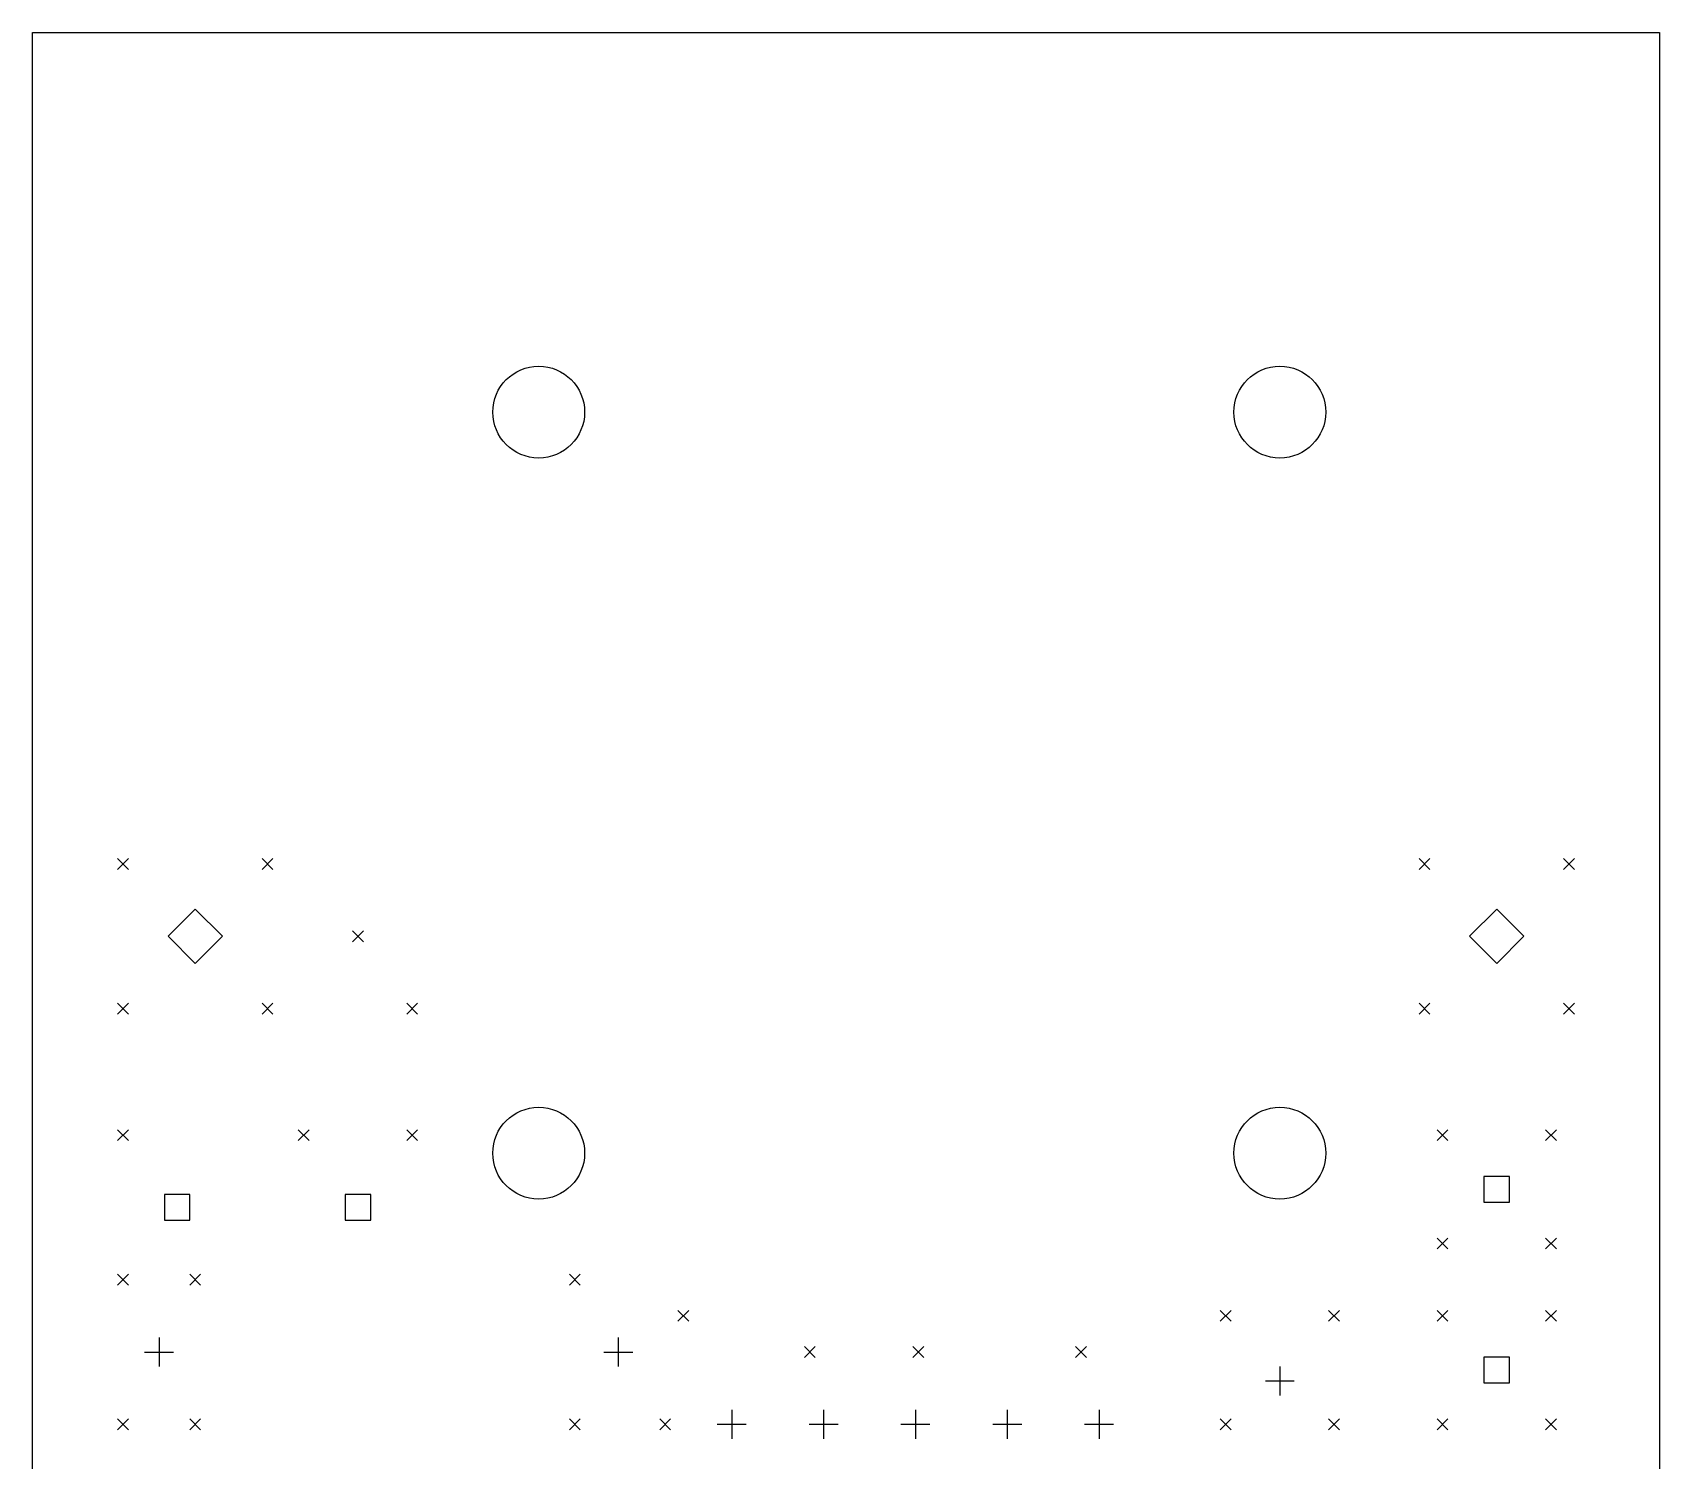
# Model space of a CAD drawing. Extents: x -1.5 to 50.2, y -78.7 to 0.
# Drawn here: x 0 to 45, y -39.5 to 0 of the extents above; entities that cross this region are included whole.
import ezdxf

# ---------------------------------------------------------------- set-up
doc = ezdxf.new("R2010")
doc.units = 0
doc.layers.add('BLACK', color=7, linetype='CONTINUOUS')

msp = doc.modelspace()

# ---------------------------------------------------------------- linework, layer by layer
at = {"layer": 'BLACK', "linetype": 'CONTINUOUS'}
for p, q in [((0, 0), (45, 0)), ((0, -60), (0, 0)), ((45, 0), (45, -60)), ((2.35, -22.85), (2.65, -23.15)), ((2.65, -22.85), (2.35, -23.15)), ((6.35, -22.85), (6.65, -23.15)), ((6.65, -22.85), (6.35, -23.15)), ((38.35, -22.85), (38.65, -23.15)), ((38.65, -22.85), (38.35, -23.15)), ((42.35, -22.85), (42.65, -23.15)), ((42.65, -22.85), (42.35, -23.15)), ((4.5, -24.25), (3.75, -25)), ((5.25, -25), (4.5, -24.25)), ((40.5, -24.25), (39.75, -25)), ((41.25, -25), (40.5, -24.25)), ((3.75, -25), (4.5, -25.75)), ((4.5, -25.75), (5.25, -25)), ((8.85, -24.85), (9.15, -25.15)), ((9.15, -24.85), (8.85, -25.15)), ((39.75, -25), (40.5, -25.75)), ((40.5, -25.75), (41.25, -25)), ((2.35, -26.85), (2.65, -27.15)), ((2.65, -26.85), (2.35, -27.15)), ((6.35, -26.85), (6.65, -27.15)), ((6.65, -26.85), (6.35, -27.15)), ((10.35, -26.85), (10.65, -27.15)), ((10.65, -26.85), (10.35, -27.15)), ((38.35, -26.85), (38.65, -27.15)), ((38.65, -26.85), (38.35, -27.15)), ((42.35, -26.85), (42.65, -27.15)), ((42.65, -26.85), (42.35, -27.15)), ((2.35, -30.35), (2.65, -30.65)), ((2.65, -30.35), (2.35, -30.65)), ((7.35, -30.35), (7.65, -30.65)), ((7.65, -30.35), (7.35, -30.65)), ((10.35, -30.35), (10.65, -30.65)), ((10.65, -30.35), (10.35, -30.65)), ((38.85, -30.35), (39.15, -30.65)), ((39.15, -30.35), (38.85, -30.65)), ((41.85, -30.35), (42.15, -30.65)), ((42.15, -30.35), (41.85, -30.65)), ((40.853557, -31.646443), (40.146443, -31.646443)), ((40.146443, -31.646443), (40.146443, -32.353557)), ((40.853557, -32.353557), (40.853557, -31.646443)), ((4.353557, -32.146443), (3.646443, -32.146443)), ((3.646443, -32.146443), (3.646443, -32.853557)), ((4.353557, -32.853557), (4.353557, -32.146443)), ((9.353557, -32.146443), (8.646443, -32.146443)), ((8.646443, -32.146443), (8.646443, -32.853557)), ((9.353557, -32.853557), (9.353557, -32.146443)), ((40.146443, -32.353557), (40.853557, -32.353557)), ((3.646443, -32.853557), (4.353557, -32.853557)), ((8.646443, -32.853557), (9.353557, -32.853557)), ((38.85, -33.35), (39.15, -33.65)), ((39.15, -33.35), (38.85, -33.65)), ((41.85, -33.35), (42.15, -33.65)), ((42.15, -33.35), (41.85, -33.65)), ((2.35, -34.35), (2.65, -34.65)), ((2.65, -34.35), (2.35, -34.65)), ((4.35, -34.35), (4.65, -34.65)), ((4.65, -34.35), (4.35, -34.65)), ((14.85, -34.35), (15.15, -34.65)), ((15.15, -34.35), (14.85, -34.65)), ((17.85, -35.35), (18.15, -35.65)), ((18.15, -35.35), (17.85, -35.65)), ((32.85, -35.35), (33.15, -35.65)), ((33.15, -35.35), (32.85, -35.65)), ((35.85, -35.35), (36.15, -35.65)), ((36.15, -35.35), (35.85, -35.65)), ((38.85, -35.35), (39.15, -35.65)), ((39.15, -35.35), (38.85, -35.65)), ((41.85, -35.35), (42.15, -35.65)), ((42.15, -35.35), (41.85, -35.65)), ((3.5, -36.1), (3.5, -36.9)), ((16.2, -36.1), (16.2, -36.9)), ((21.35, -36.35), (21.65, -36.65)), ((21.65, -36.35), (21.35, -36.65)), ((24.35, -36.35), (24.65, -36.65)), ((24.65, -36.35), (24.35, -36.65)), ((28.85, -36.35), (29.15, -36.65)), ((29.15, -36.35), (28.85, -36.65)), ((3.1, -36.5), (3.9, -36.5)), ((15.8, -36.5), (16.6, -36.5)), ((34.5, -36.9), (34.5, -37.7)), ((40.853557, -36.646443), (40.146443, -36.646443)), ((40.146443, -36.646443), (40.146443, -37.353557)), ((40.853557, -37.353557), (40.853557, -36.646443)), ((34.1, -37.3), (34.9, -37.3)), ((40.146443, -37.353557), (40.853557, -37.353557)), ((19.34, -38.1), (19.34, -38.9)), ((21.88, -38.1), (21.88, -38.9)), ((24.42, -38.1), (24.42, -38.9)), ((26.96, -38.1), (26.96, -38.9)), ((29.5, -38.1), (29.5, -38.9)), ((2.35, -38.35), (2.65, -38.65)), ((2.65, -38.35), (2.35, -38.65)), ((4.35, -38.35), (4.65, -38.65)), ((4.65, -38.35), (4.35, -38.65)), ((14.85, -38.35), (15.15, -38.65)), ((15.15, -38.35), (14.85, -38.65)), ((17.35, -38.35), (17.65, -38.65)), ((17.65, -38.35), (17.35, -38.65)), ((18.94, -38.5), (19.74, -38.5)), ((21.48, -38.5), (22.28, -38.5)), ((24.02, -38.5), (24.82, -38.5)), ((26.56, -38.5), (27.36, -38.5)), ((29.1, -38.5), (29.9, -38.5)), ((32.85, -38.35), (33.15, -38.65)), ((33.15, -38.35), (32.85, -38.65)), ((35.85, -38.35), (36.15, -38.65)), ((36.15, -38.35), (35.85, -38.65)), ((38.85, -38.35), (39.15, -38.65)), ((39.15, -38.35), (38.85, -38.65)), ((41.85, -38.35), (42.15, -38.65)), ((42.15, -38.35), (41.85, -38.65))]:
    msp.add_line(p, q, dxfattribs=at)
at = {"layer": 'BLACK'}
for centre in [(14, -10.5), (34.5, -10.5), (14, -31), (34.5, -31)]:
    msp.add_circle(centre, 1.27, dxfattribs=at)

doc.saveas('drawing.dxf')
